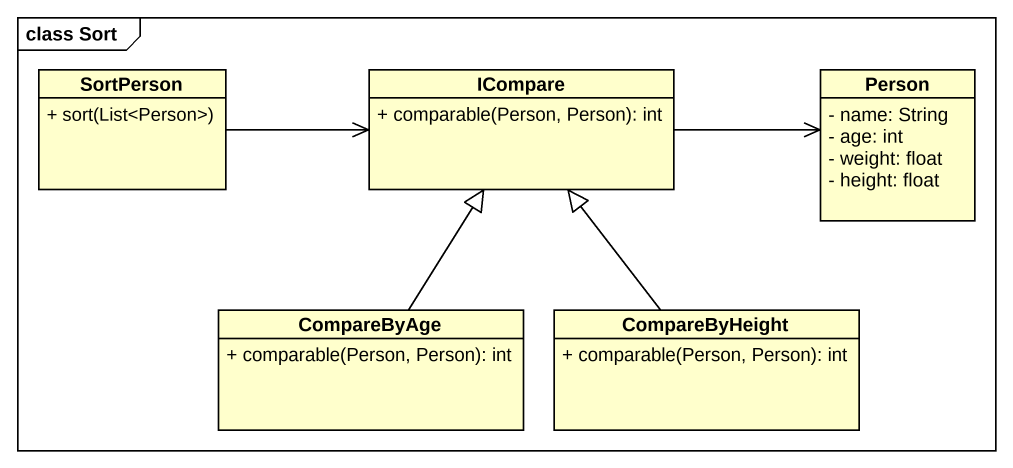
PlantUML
@startuml
mainframe class Sort
hide circle
hide empty members
skinparam classAttributeIconSize 0
class SortPerson {
  + sort(List<Person>)
}
class ICompare {
  + comparable(Person, Person): int
}
class "Person" as Person_ {
  - name: String
  - age: int
  - weight: float
  - height: float
}
class CompareByAge {
  + comparable(Person, Person): int
}
class CompareByHeight {
  + comparable(Person, Person): int
}
SortPerson -right-> ICompare
ICompare -right-> Person_
CompareByAge -up-|> ICompare
CompareByHeight -up-|> ICompare
@enduml
